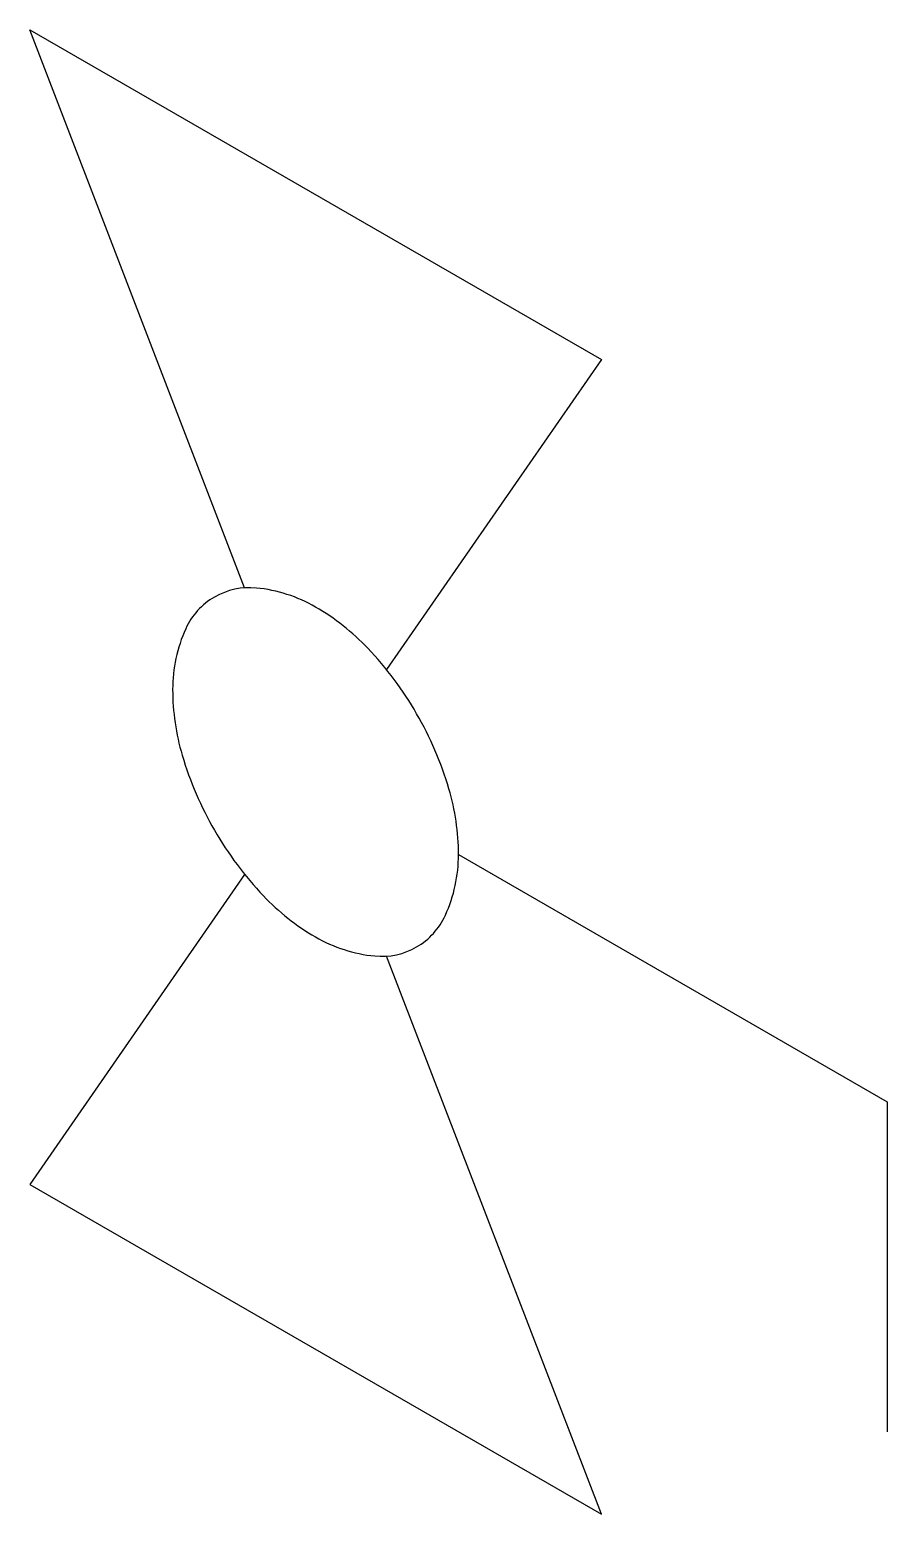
# Model space of a CAD drawing. Header units: millimetres. Extents: x -10047.661 to -10047.466, y -33.198 to -32.861.
import ezdxf

# ---------------------------------------------------------------- set-up
doc = ezdxf.new("R2010")
doc.units = ezdxf.units.MM
doc.layers.add('Tub_iso_bloqueios', color=2, linetype='Continuous')

msp = doc.modelspace()

# ---------------------------------------------------------------- linework, layer by layer
at = {"layer": 'Tub_iso_bloqueios', "color": 2}
for p, q in [((-10047.6121, -32.98765), (-10047.66094, -32.86077)), ((-10047.66094, -32.86077), (-10047.53104, -32.93577)), ((-10047.53104, -32.93577), (-10047.57987, -33.00625)), ((-10047.56351, -33.04827), (-10047.46608, -33.10452)), ((-10047.61211, -33.05278), (-10047.66094, -33.12327)), ((-10047.53104, -33.19827), (-10047.57987, -33.07138)), ((-10047.46608, -33.10452), (-10047.46608, -33.17952)), ((-10047.66094, -33.12327), (-10047.53104, -33.19827))]:
    msp.add_line(p, q, dxfattribs=at)
msp.add_lwpolyline([(-10047.61895, -33.04277, 0.058752), (-10047.60785, -33.05766, 0.072341), (-10047.59599, -33.06702, 0.106617), (-10047.58254, -33.07134, 0.156851), (-10047.57302, -33.06929, 0.156851), (-10047.56649, -33.06208, 0.106617), (-10047.56351, -33.04827, 0.072341), (-10047.56569, -33.03332, 0.058752), (-10047.57302, -33.01626, 0.058752), (-10047.58413, -33.00137, 0.072341), (-10047.59599, -32.99202, 0.106617), (-10047.60944, -32.98769, 0.156851), (-10047.61895, -32.98974, 0.156851), (-10047.62549, -32.99695, 0.106617), (-10047.62846, -33.01077, 0.072341), (-10047.62629, -33.02572, 0.058752)], format="xyb", close=True, dxfattribs=at)

doc.saveas('drawing.dxf')
